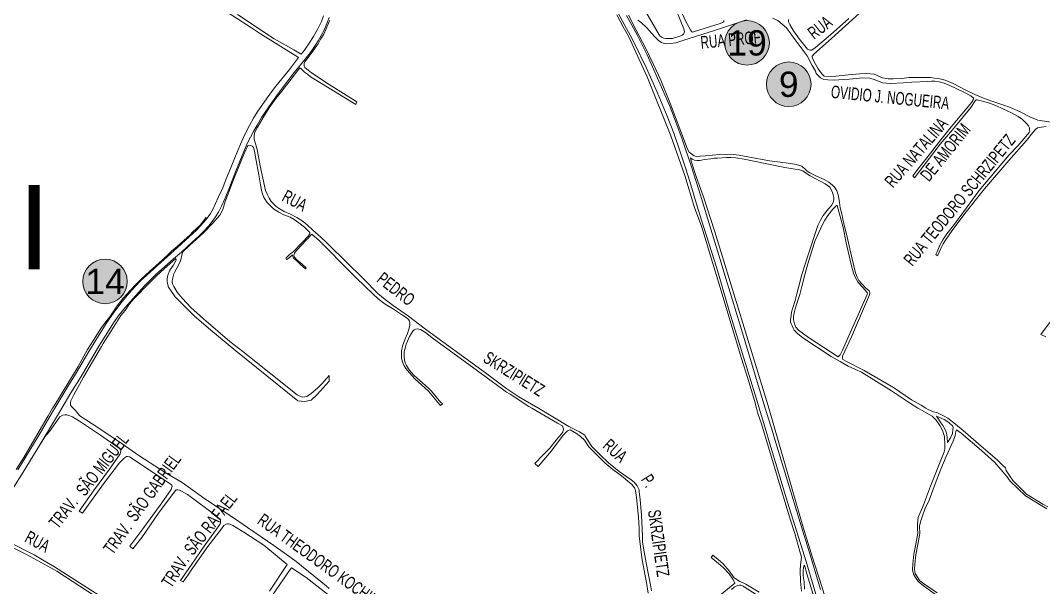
# Model space of a CAD drawing. Header units: millimetres. Extents: x 617885 to 663705, y 7172943 to 7234736.
# Drawn here: x 643034 to 644247, y 7180587 to 7181260 of the extents above; entities that cross this region are included whole.
import ezdxf
from ezdxf.enums import TextEntityAlignment as Align

# ---------------------------------------------------------------- set-up
doc = ezdxf.new("R2010")
doc.units = ezdxf.units.MM
for name, color, linetype in [('BAIRROS', 12, 'Continuous'), ('Equipamentos Públicos', 171, 'Continuous'), ('Escolas Municipais', 21, 'Continuous')]:
    doc.layers.add(name, color=color, linetype=linetype)
doc.layers.add('TOP_VIAS 10.000', color=7, linetype='Continuous', lineweight=9)
doc.layers.add('VIAS', color=7, linetype='Continuous', lineweight=5)
doc.styles.add('LDUP', font='LDUP.SHX')
doc.styles.get("Standard").update_dxf_attribs({"font": 'arial.ttf'})

msp = doc.modelspace()

# ---------------------------------------------------------------- hatches: boundary and pattern name
at = {"layer": 'Equipamentos Públicos', "true_color": 0xb3b3ff}
h = msp.add_hatch(color=151, dxfattribs=at)
edge = h.paths.add_edge_path()
edge.add_arc((643895.7, 7181233.2), 26.4, 0, 360)
at = {"layer": 'Equipamentos Públicos', "true_color": 0xffff99}
h = msp.add_hatch(color=51, dxfattribs=at)
edge = h.paths.add_edge_path()
edge.add_arc((643945.1, 7181184.1), 26.4, 0, 360)
at = {"layer": 'Escolas Municipais'}
h = msp.add_hatch(color=21, dxfattribs=at)
edge = h.paths.add_edge_path()
edge.add_arc((643134, 7180950.2), 26.4, 0, 360)

# ---------------------------------------------------------------- linework, layer by layer
at = {"layer": 'Equipamentos Públicos', "color": 7, "lineweight": 5}
for centre in [(643895.7, 7181233.2), (643945.1, 7181184.1)]:
    msp.add_circle(centre, 26.4, dxfattribs=at)
at = {"layer": 'Escolas Municipais', "color": 7, "lineweight": 5}
msp.add_circle((643134, 7180950.2), 26.4, dxfattribs=at)
at = {"layer": 'VIAS', "color": 253, "flags": 128}
for points in [[(643806.7, 7181283.7), (643820.7, 7181249.8), (643821.6, 7181246.3), (643821.2, 7181245), (643820.1, 7181243.6), (643818.7, 7181242.5), (643817.1, 7181241.5), (643807.3, 7181238.3), (643803.3, 7181238.2), (643799.2, 7181238.2), (643797.1, 7181238.7), (643794.8, 7181239.7), (643792.7, 7181241.2), (643791.3, 7181242.7), (643775.5, 7181269.8)], [(643867.9, 7181259.8), (643867.9, 7181258.7), (643867.5, 7181258.1), (643866.4, 7181257.4), (643863.8, 7181256.1), (643832.2, 7181246.3), (643831.3, 7181246), (643830.2, 7181246.2), (643829.7, 7181246.7), (643828.4, 7181248.7), (643823.2, 7181258.7), (643808, 7181291.8)], [(643400.6, 7181260.1), (643400, 7181258.7), (643396.5, 7181249.9), (643393.5, 7181243.7), (643389.8, 7181237.4), (643387, 7181232.2), (643383.3, 7181227.4), (643379.6, 7181222.2), (643374.9, 7181216), (643370.9, 7181210.5), (643370.4, 7181208.9), (643370.2, 7181207.3), (643370.4, 7181205.4), (643371.1, 7181203.9), (643379.1, 7181197.5), (643400, 7181183.9), (643416.9, 7181173), (643432.6, 7181163.3), (643431.4, 7181159.9), (643400, 7181179.4), (643379.9, 7181191.8), (643377.8, 7181193.1), (643374.1, 7181195.9), (643370.6, 7181198.6), (643369.1, 7181200.1), (643365.9, 7181203.2), (643364.9, 7181203.6), (643349.1, 7181183.1), (643343.7, 7181176), (643336.8, 7181167.1), (643329.6, 7181157.2), (643322.8, 7181146.6), (643314.6, 7181132.3), (643311.2, 7181126.4), (643310.9, 7181122.2), (643311.1, 7181119), (643314.4, 7181106.6), (643318, 7181087.3), (643324.5, 7181058.2), (643326.9, 7181053), (643328.6, 7181048.9), (643331.1, 7181045.1), (643334.2, 7181042), (643337.1, 7181039), (643341.6, 7181036), (643346.6, 7181033.2), (643353.9, 7181030.2), (643361.7, 7181026), (643369.1, 7181021.2), (643373.9, 7181017.5), (643380.6, 7181011.1), (643389.9, 7181002.8), (643397.2, 7180996), (643400, 7180993.2), (643419.6, 7180973.8), (643440.8, 7180953.4), (643457.7, 7180935.8), (643466.3, 7180929), (643476, 7180921.5), (643493.9, 7180909), (643514, 7180893.6), (643547.9, 7180869.1), (643580.9, 7180845), (643585.2, 7180841.9), (643610.6, 7180822.9), (643625, 7180813.2), (643647.5, 7180800.3), (643648.1, 7180800), (643684.1, 7180778.3), (643696.9, 7180771.7), (643703.1, 7180767.8), (643703.4, 7180766.9), (643707.2, 7180761), (643711.6, 7180754.5), (643713.7, 7180752), (643721.3, 7180744.4), (643731.3, 7180735), (643744.1, 7180725), (643758, 7180714.8), (643761.8, 7180712), (643765.1, 7180707.9), (643767, 7180704.5), (643767.5, 7180702.9), (643767.8, 7180700.9), (643768.9, 7180691.2), (643770.6, 7180672.9), (643771.7, 7180648), (643771.7, 7180640.8), (643773.4, 7180629.7), (643775.9, 7180616.3), (643778.3, 7180604.2), (643781, 7180590.3), (643782.1, 7180583.2)], [(643960.3, 7180582.7), (643959, 7180594.7), (643958.8, 7180607.4), (643959, 7180614.1), (643960.4, 7180623.3), (643958.4, 7180629.8), (643952.4, 7180651.1), (643947.3, 7180667.2), (643930.1, 7180723.3), (643912.6, 7180781.5), (643908.5, 7180793.4), (643906.7, 7180800), (643904.3, 7180809.2), (643896.7, 7180835.2), (643889.2, 7180859), (643874.2, 7180908.5), (643863.9, 7180943), (643853.6, 7180976.7), (643842.1, 7181014.5), (643833.3, 7181038), (643822, 7181075.9), (643805.4, 7181123.1), (643777, 7181193.1), (643754.9, 7181241.2), (643748.6, 7181252.1), (643741.3, 7181266.3)], [(643755, 7181266.2), (643764, 7181248.4), (643775.1, 7181227.3), (643784.5, 7181207.6), (643793.2, 7181188.8), (643804.8, 7181160.4), (643815.9, 7181131.2), (643825.1, 7181107.1), (643826.8, 7181103.5), (643833, 7181099.2), (643835.7, 7181098.5), (643840.2, 7181098.7), (643846.4, 7181099.3), (643854.7, 7181100), (643863, 7181100.7), (643872.1, 7181100.5), (643879.2, 7181100.7), (643886.3, 7181100), (643896.6, 7181098.2), (643922.1, 7181093.4), (643947.5, 7181090.2), (643954, 7181089), (643960.5, 7181086.8), (643965.1, 7181082.9), (643967.1, 7181081.1), (643970.2, 7181078.9), (643978, 7181075.1), (643987, 7181071), (643992.8, 7181067.9), (643997.1, 7181064.5), (643999.8, 7181061.7), (644002.1, 7181057.8), (644003.6, 7181053.1), (644004.5, 7181049), (644005.4, 7181044), (644006.2, 7181037.5), (644007.9, 7181030.5), (644009.2, 7181024.1), (644011.8, 7181013.7), (644014, 7181004.8), (644016.8, 7180992.3), (644019.5, 7180980.3), (644022.4, 7180968.9), (644024.3, 7180960.3), (644026.1, 7180955.4), (644028.4, 7180951.3), (644031.7, 7180947.5), (644036, 7180942.8), (644040.4, 7180939.2), (644041.4, 7180936.7), (644041, 7180934.4), (644019.5, 7180884.5), (644008.7, 7180861.6), (644009, 7180859.1), (644009.4, 7180857.6), (644013.8, 7180855.3), (644013.8, 7180855.3), (644034.7, 7180844.5), (644069.4, 7180824.5), (644090.7, 7180810), (644102, 7180803.3), (644107.8, 7180800), (644110.4, 7180798.5), (644116.9, 7180795.7), (644121.6, 7180794.3), (644129.3, 7180790.3), (644133.8, 7180788.1), (644142.8, 7180781.1), (644152, 7180773.3), (644176.2, 7180752.6), (644192.3, 7180738.5), (644198.1, 7180732.9), (644202.3, 7180729.1), (644203.2, 7180725.9), (644210.9, 7180714.2), (644227.3, 7180697.9), (644246.7, 7180686), (644252.3, 7180682.8)], [(643894.9, 7181260.5), (643858.1, 7181248.2), (643819.4, 7181235.9), (643811.2, 7181233.3), (643804.8, 7181232.4), (643800.3, 7181232.2), (643797.3, 7181232.4), (643794.3, 7181233.5), (643792.2, 7181234.7), (643790.1, 7181236.3), (643786.7, 7181239.8), (643782.2, 7181244.7), (643776.8, 7181250.9), (643770.1, 7181257.3), (643766.1, 7181260.2)], [(644250.5, 7181133.8), (644244.8, 7181133.4), (644240.3, 7181132.4), (644237.9, 7181130.5), (644234.8, 7181127), (644227.3, 7181117.5), (644206.1, 7181093.5), (644177.5, 7181060.1), (644153.8, 7181031), (644138.8, 7181010.5), (644131.7, 7181000.5), (644128.2, 7180994.9), (644125.4, 7180989.4), (644121.7, 7180980.7), (644119.5, 7180982.1), (644121.1, 7180985.4), (644124.4, 7180993.1), (644127.8, 7180999.4), (644132.6, 7181006.6), (644141.7, 7181018.1), (644155.8, 7181037.6), (644171.1, 7181058.2), (644190, 7181080.7), (644206.7, 7181100.3), (644216.8, 7181110.9), (644226.2, 7181122.1), (644230.3, 7181126.9), (644230.9, 7181128.6), (644230.8, 7181130), (644230.6, 7181132.3), (644229.4, 7181134.9), (644227.3, 7181137.5), (644222.3, 7181142.1), (644217.2, 7181145.8), (644209.5, 7181150.4), (644198.9, 7181155), (644190.9, 7181159.1), (644181, 7181162.4), (644168.8, 7181165.5), (644167.5, 7181165.6), (644166.2, 7181164.3), (644161, 7181156.5), (644139.2, 7181130), (644124.9, 7181113.1), (644094.4, 7181073.2), (644092.2, 7181075.6), (644099.8, 7181085.4), (644110.3, 7181098.8), (644125.4, 7181118.3), (644139.9, 7181136), (644154.6, 7181153.7), (644162, 7181162.4), (644162.8, 7181163.7), (644164, 7181165.6), (644164.4, 7181167), (644164.4, 7181167.7), (644161.2, 7181170.2), (644152.7, 7181174.6), (644143.8, 7181179.2), (644136.3, 7181182.8), (644129.4, 7181185.3), (644123.6, 7181187), (644118.5, 7181187.6), (644114.6, 7181187.7), (644109.8, 7181187.2), (644091.3, 7181186.6), (644081.1, 7181185.9), (644066, 7181184.8), (644056.5, 7181185.9), (644047.8, 7181189.4), (644041.4, 7181191.2), (644032.9, 7181191.6), (644028.9, 7181191.5), (644017.1, 7181190.2), (644009.8, 7181189.7), (643999.2, 7181189), (643991.5, 7181189.5), (643986.8, 7181189.8), (643982.7, 7181191.9), (643977.8, 7181196.9), (643976.7, 7181199.6), (643973, 7181206.4), (643966.8, 7181218), (643952.9, 7181236.7), (643942.4, 7181251), (643932.3, 7181259.7), (643925.8, 7181262.5)], [(644249.9, 7180884.7), (644244.2, 7180887.1), (644318.9, 7180987.7)], [(644251.1, 7180680.7), (644245.4, 7180683.9), (644225.8, 7180695.9), (644207.6, 7180713.5), (644203.8, 7180719), (644189.7, 7180735.5), (644173.6, 7180749.7), (644149.5, 7180770.3), (644144, 7180774.2), (644143.5, 7180772.3), (644142.4, 7180767.4), (644140, 7180760.8), (644137.6, 7180755.8), (644132, 7180742.4), (644125.4, 7180727.4), (644118.8, 7180710.1), (644111.5, 7180691), (644106.7, 7180680.2), (644103.7, 7180672.3), (644102.4, 7180668.6), (644101.9, 7180666.6), (644100.3, 7180660), (644100.6, 7180651.4), (644098.4, 7180638.4), (644095.7, 7180626), (644094.5, 7180614.8), (644094.3, 7180608.6), (644095.2, 7180604), (644097.8, 7180599.4), (644100.7, 7180595.3), (644105, 7180591.8), (644121.3, 7180580.8)], [(643859.5, 7180574.7), (643881, 7180592.5), (643881, 7180592.8), (643878.9, 7180597.2), (643874.5, 7180603.3), (643867.2, 7180611), (643861.7, 7180615.7), (643852.9, 7180622.9), (643855.2, 7180625.5), (643861.3, 7180620.5), (643867.3, 7180615.1), (643874.6, 7180607.1), (643880.5, 7180598.8), (643887.2, 7180594.4), (643890.3, 7180593), (643894.2, 7180591.1), (643910, 7180581.5)]]:
    msp.add_lwpolyline(points, dxfattribs=at)
at = {"layer": 'VIAS', "color": 253}
for points in [[(643736.7, 7181279.5), (643750.8, 7181253.8), (643756.9, 7181242.4), (643761.9, 7181233.1), (643776.4, 7181203.3), (643789.1, 7181174.9), (643801, 7181146.1), (643808.7, 7181126), (643815.9, 7181105.1), (643822.7, 7181085.1), (643827.7, 7181068.7), (643836.6, 7181039.6), (643841.6, 7181023), (643859.2, 7180967), (643865.2, 7180946.8), (643867.3, 7180940), (643874.6, 7180915.4), (643895.2, 7180847.8), (643909.9, 7180800.5), (643910.1, 7180800), (643919.6, 7180768.5), (643920.4, 7180765.5), (643943.8, 7180688.5), (643965.8, 7180618), (643974.8, 7180587.2), (643986.5, 7180549.4)], [(643030.6, 7180726.8), (643054.8, 7180766.4), (643072.3, 7180796.6), (643074.4, 7180800), (643090, 7180825.8), (643098.9, 7180840.2), (643114.6, 7180867.3), (643135.2, 7180900.5), (643143.5, 7180912.3), (643149.1, 7180919.7), (643154.5, 7180926.4), (643162.6, 7180936.2), (643169.8, 7180944.3), (643176.2, 7180951), (643183.2, 7180957.4), (643192.2, 7180965.5), (643215.5, 7180986.7), (643243.1, 7181011.5), (643250.8, 7181020.2), (643255.1, 7181025.2), (643259, 7181030.8), (643262.1, 7181036.2), (643265.1, 7181042.5), (643268.8, 7181050.5), (643273.6, 7181061.4), (643277.9, 7181072), (643282.8, 7181084.3), (643288.7, 7181099), (643294.7, 7181112.9), (643300, 7181124.7), (643305.4, 7181135.2), (643310.7, 7181144.6), (643315.4, 7181152.3), (643320.2, 7181159.1), (643326.5, 7181168.1), (643332.8, 7181176.6), (643336.8, 7181181.7), (643352.7, 7181201.6), (643363.7, 7181215.7), (643318.4, 7181243.9), (643307.6, 7181250.9), (643278.9, 7181269.6)], [(643053.2, 7180750.4), (643077.7, 7180791.3), (643082.8, 7180800), (643093.4, 7180818), (643105.6, 7180837.5), (643126.6, 7180873.5), (643136.8, 7180889.5), (643144.1, 7180901.1), (643150.7, 7180910.6), (643158.4, 7180919.8), (643170, 7180933.1), (643181.4, 7180945.5), (643194.4, 7180958.5), (643215.4, 7180977), (643224.8, 7180985.1), (643237.2, 7180996.7), (643245.1, 7181003.8), (643250.7, 7181009.3), (643257, 7181016.2), (643261, 7181021.2), (643264.9, 7181026.7), (643268.6, 7181032.4), (643272.2, 7181039.4), (643276.5, 7181048.9), (643281.5, 7181061.6), (643288, 7181078.1), (643293.8, 7181093), (643298.7, 7181104.5), (643302.4, 7181113.1), (643306.7, 7181121.3), (643310.3, 7181128), (643314.4, 7181135.7), (643319.6, 7181144.7), (643328.2, 7181157.5), (643337.5, 7181170.5), (643344.5, 7181179.9), (643358.2, 7181197.9), (643371.3, 7181213.8), (643378.4, 7181223), (643383.1, 7181230), (643386.7, 7181235.6), (643390.3, 7181242), (643393.8, 7181248.1), (643397.1, 7181256.1), (643400, 7181263.3)], [(643291.1, 7181267), (643334.8, 7181238.1), (643358, 7181224.8), (643366.7, 7181219.6), (643370.6, 7181224.6), (643376.3, 7181232.9), (643381.2, 7181240.7), (643386.6, 7181249.8), (643390.8, 7181258.5), (643393.2, 7181265.1)], [(643752.7, 7181265.8), (643765.2, 7181242.6), (643777.2, 7181218.9), (643794.3, 7181180.5), (643804.7, 7181156.3), (643818.7, 7181119.1), (643829.6, 7181086.1), (643840.4, 7181052.4), (643854.3, 7181007.1), (643862, 7180981.5), (643872.2, 7180948.7), (643874.1, 7180942.3), (643891.4, 7180885.5), (643905.3, 7180839.2), (643917.2, 7180800), (643919.1, 7180793.7), (643926.1, 7180771.1), (643927.5, 7180766.9), (643928.6, 7180762.8), (643944.8, 7180709.6), (643957, 7180669.3), (643971.5, 7180622), (643982.7, 7180584.9)], [(643217.9, 7180977.6), (643218.2, 7180975.4), (643216.8, 7180972.5), (643214.9, 7180969.2), (643210.8, 7180963.7), (643208.8, 7180958.9), (643208.2, 7180955.7), (643207.7, 7180952.9), (643207.7, 7180950.2), (643208, 7180947.8), (643209.2, 7180943.3), (643212, 7180939.3), (643217.2, 7180931.8), (643228, 7180921.4), (643239.9, 7180909.3), (643259.6, 7180892.6), (643289.2, 7180867.8), (643362.7, 7180808.7), (643370.6, 7180807.7), (643378.5, 7180809.4), (643385.6, 7180816.1), (643400, 7180831.9), (643400, 7180838.8), (643391.4, 7180829.2), (643386.2, 7180823.8), (643378.6, 7180817.4), (643373.5, 7180813.7), (643367.8, 7180813.1), (643362.1, 7180815.8), (643297.5, 7180867.3), (643282.1, 7180879), (643251, 7180905.9), (643242.9, 7180913.1), (643236.2, 7180918.8), (643225.6, 7180930.3), (643219.4, 7180937.7), (643215.7, 7180944.2), (643214, 7180947.4), (643213.8, 7180949.4), (643213.8, 7180951.1), (643213.9, 7180952.7), (643214.3, 7180954.6), (643215.2, 7180957.5), (643215.7, 7180959.1), (643216.4, 7180960.7), (643219.2, 7180965.9), (643223.7, 7180974.1), (643225.6, 7180983), (643226.4, 7180985.5), (643234.4, 7180992.8), (643250.8, 7181007.9), (643261.5, 7181019), (643270.1, 7181029), (643273.6, 7181035.7), (643276.6, 7181045), (643280.2, 7181054.3), (643284.1, 7181064.8), (643288.3, 7181075.8), (643293, 7181087.5), (643297, 7181097.2), (643302.7, 7181109.9), (643303.4, 7181111.1), (643304.8, 7181111.7), (643306.1, 7181111.6), (643307.9, 7181111.2), (643308.9, 7181110.6), (643310.1, 7181108.9), (643311.3, 7181104.8), (643312.6, 7181098.2), (643314.2, 7181089.2), (643316.3, 7181076.8)], [(644119.3, 7180579.1), (644104.4, 7180589.4), (644099.1, 7180593.8), (644095.4, 7180599), (644092.9, 7180602.9), (644092, 7180608.1), (644092.2, 7180614.7), (644093.4, 7180626.9), (644096, 7180638.8), (644098.3, 7180651.7), (644097.8, 7180656.9), (644097.7, 7180662), (644098.3, 7180666.4), (644098.8, 7180670.4), (644100.7, 7180674.8), (644103.7, 7180682.3), (644113.2, 7180707.6), (644129.3, 7180748.3), (644130.4, 7180751.2), (644130.4, 7180756.4), (644129.8, 7180766), (644127.8, 7180772.7), (644124.3, 7180779.5), (644120, 7180785.7), (644115.2, 7180790.3), (644108.2, 7180794.5), (644099.7, 7180799.3), (644098.4, 7180800), (644088.2, 7180806.1), (644067, 7180820.6), (644031.6, 7180842.6), (644015.7, 7180849.6), (644005.9, 7180855.2), (643995.6, 7180861.1), (643961.9, 7180883.2), (643955.5, 7180888.4), (643951.7, 7180892.3), (643950.4, 7180894.8), (643949.2, 7180897.7), (643948, 7180899.9), (643947.3, 7180902.1), (643947.2, 7180904.9), (643947.4, 7180907.2), (643947.8, 7180909.7), (643948.5, 7180913.6), (643949.6, 7180917.9), (643952.7, 7180927.6), (643954.8, 7180935.5), (643956.7, 7180942.9), (643960.6, 7180958.5), (643967.2, 7180979.5), (643979.7, 7181016.4), (643982.6, 7181022.8), (643986.1, 7181028.5), (643992.4, 7181036.2), (643995.7, 7181040.2), (643997.7, 7181043.7), (643998.5, 7181047.2), (643998.5, 7181049.9), (643997.9, 7181053.1), (643997, 7181055.8), (643995.8, 7181058.5), (643993.7, 7181061.9), (643988.3, 7181066), (643970.7, 7181075.4), (643965, 7181079.2), (643961.8, 7181081.4), (643960.4, 7181082), (643959, 7181082.3), (643956.8, 7181082.9), (643952.7, 7181083.5), (643940.6, 7181085.4), (643919, 7181089.6), (643892.1, 7181095.2), (643882.5, 7181097), (643876.2, 7181097.3), (643871.1, 7181097.2), (643866.1, 7181097), (643860.7, 7181096.6), (643856.7, 7181096.3), (643852.6, 7181095.8), (643845.2, 7181094.8), (643839.5, 7181093.8), (643836, 7181093.8), (643833.2, 7181094.1), (643830.6, 7181095.4), (643828.5, 7181096.8), (643829.4, 7181092.8), (643835.6, 7181073.4), (643843.8, 7181050.5), (643857.3, 7181009.2), (643920.7, 7180802.5), (643962, 7180660.1), (643975, 7180617.8), (643981.9, 7180595.9), (643994.1, 7180556.5)], [(643316.3, 7181076.8), (643318.4, 7181065), (643320.2, 7181056.4), (643322, 7181050.5), (643323.8, 7181047.6), (643326.1, 7181044.2), (643329.2, 7181041), (643333.8, 7181036.3), (643340, 7181032.5), (643346.2, 7181029.4), (643353.8, 7181026.3), (643358.2, 7181023.7), (643364.1, 7181019.9), (643370.5, 7181014.5), (643375.8, 7181009.5), (643377.1, 7181008.2), (643377.1, 7181007.9), (643376.8, 7181006.7), (643376.2, 7181005.8), (643375.7, 7181004.9), (643368, 7180996.6), (643357.1, 7180985.4), (643353, 7180982.1), (643348.3, 7180978), (643349.8, 7180976.2), (643352.8, 7180978.8), (643356.3, 7180981.6), (643356.7, 7180979.4), (643357.7, 7180977.7), (643361.6, 7180974.5), (643366, 7180970.3), (643371.7, 7180965), (643372.6, 7180966.3), (643367.9, 7180970.7), (643361.5, 7180976), (643358.5, 7180979.3), (643358.1, 7180981.2), (643358.2, 7180982.2), (643358.7, 7180983.8), (643359.6, 7180984.8), (643361.3, 7180987), (643379.4, 7181006.3), (643388.6, 7180998.2), (643400, 7180986.8), (643400.8, 7180986), (643413.9, 7180972.8), (643431.5, 7180955), (643442.7, 7180944.1), (643451.7, 7180935.7), (643458.1, 7180929.5), (643466.4, 7180923.4), (643474.9, 7180918.1), (643485.9, 7180910.9), (643492.3, 7180906.6), (643494, 7180905.1), (643495.1, 7180903.2), (643495.6, 7180901.4), (643495.5, 7180899.8), (643495.4, 7180898.2), (643494.8, 7180894.9), (643492.7, 7180888.5), (643490.2, 7180882.1), (643488.3, 7180878), (643486.7, 7180873.5), (643485.7, 7180867.8), (643485.7, 7180866.2), (643485.6, 7180864.2), (643485.6, 7180862.2), (643485.8, 7180860.2), (643485.9, 7180859.3), (643486.2, 7180857.8), (643486.9, 7180854.8), (643488.4, 7180851.1), (643490.9, 7180846.8), (643495, 7180841.7), (643501.6, 7180834.6), (643517.8, 7180819.9), (643527.6, 7180808.2), (643528.6, 7180807.1), (643532.1, 7180802.9), (643534.3, 7180804.9), (643532.4, 7180806.8), (643521.3, 7180820), (643517.7, 7180823.6), (643507.3, 7180832.6), (643500.9, 7180838.8), (643496.8, 7180843.2), (643494.1, 7180846.7), (643491.8, 7180850.5), (643490.1, 7180853.5), (643489.3, 7180857.1), (643488.9, 7180860.8), (643488.8, 7180863.8), (643489, 7180866.7), (643489.4, 7180868.7), (643490, 7180870.7), (643490.4, 7180872.8), (643491.3, 7180876), (643492.7, 7180879.2), (643495.3, 7180884.9), (643499.2, 7180891.4), (643500.8, 7180892.9), (643502.3, 7180893.6), (643504.3, 7180894), (643506.4, 7180893.8), (643508.1, 7180893.3), (643510.2, 7180892.1), (643514.1, 7180889.7), (643523.7, 7180882.3), (643550.9, 7180862.2), (643586.1, 7180836.5), (643605.5, 7180822.3), (643610.1, 7180819), (643614.6, 7180816.4), (643636.8, 7180802), (643640.2, 7180800), (643654.7, 7180791.5), (643670.9, 7180782.2), (643676.8, 7180779.1), (643678, 7180775.1), (643677, 7180771.5), (643669.3, 7180762.1), (643661.7, 7180752.5), (643653.7, 7180744.4), (643644, 7180734.2), (643647.7, 7180730.6), (643663.8, 7180749.4), (643671.6, 7180760), (643677.9, 7180768.4), (643682.5, 7180772.9), (643685.6, 7180774.4), (643693.5, 7180769.8), (643698.2, 7180766.3), (643702.8, 7180761.9), (643707.9, 7180754.2), (643715.8, 7180746.2), (643727.1, 7180735.1), (643736.5, 7180727.1), (643746.7, 7180719.7), (643756.4, 7180711.2), (643758.9, 7180709.4), (643760.7, 7180707.4), (643762.1, 7180705.5), (643763.2, 7180702.1), (643764.3, 7180694), (643766.8, 7180670.5), (643767.7, 7180657.3), (643767.8, 7180655.1), (643767.8, 7180648.6), (643770.8, 7180622.4), (643774.4, 7180603.1), (643776.2, 7180593), (643778.4, 7180580.6)], [(644003.6, 7180860.7), (644005.9, 7180863), (644008.9, 7180868.8), (644038.3, 7180934.8), (644038.5, 7180936.3), (644038, 7180937.3), (644037.7, 7180937.6), (644033.1, 7180943), (644027.4, 7180948.9), (644024.3, 7180954.6), (644022.1, 7180960), (644019.1, 7180970.5), (644013.4, 7180996.2), (644009.5, 7181014.2), (644002.4, 7181040.2), (644001.7, 7181040.2), (643997.3, 7181036), (643991.6, 7181028.6), (643987.8, 7181022.8), (643984.5, 7181016.3), (643980.8, 7181008.1)], [(643028.7, 7180727), (643037.8, 7180741.6), (643056, 7180772.7), (643066.5, 7180791), (643071.8, 7180800), (643072.7, 7180801.5), (643075.5, 7180805.7), (643078.9, 7180810.9), (643095.4, 7180838.1), (643102.2, 7180849.2), (643106.3, 7180857.3), (643113.2, 7180869.4), (643120.3, 7180880.7), (643129.8, 7180895.7), (643136.4, 7180904.3), (643139.5, 7180908.2), (643148.5, 7180921.2), (643155.6, 7180930.2), (643164.3, 7180940), (643169.2, 7180945.3), (643175.4, 7180951.4), (643182.5, 7180958.1), (643191, 7180966), (643201.3, 7180975), (643210.5, 7180983.9), (643212.8, 7180986.2), (643219.4, 7180991.6), (643227.5, 7180998.9), (643234.8, 7181005.6), (643238.2, 7181009), (643242, 7181012.6), (643246.7, 7181017), (643251.1, 7181022.5), (643254.1, 7181026.4)], [(643980.8, 7181008.1), (643976.6, 7180998.7), (643972.6, 7180986.6), (643967.7, 7180971.2), (643964.5, 7180959.5), (643960.7, 7180944.2), (643958.1, 7180934.6), (643954.7, 7180924), (643952.6, 7180917.8), (643952, 7180914.5), (643951.3, 7180911.2), (643950.8, 7180908.7), (643950.7, 7180905.5), (643951, 7180903), (643952, 7180899.8), (643953.6, 7180896.1), (643956.8, 7180892.6), (643962.5, 7180887.9), (643968.5, 7180883.7), (644003.6, 7180860.7)], [(643400, 7180586), (643396.3, 7180589), (643360.8, 7180617.9), (643354.7, 7180622.4), (643334.2, 7180637), (643302.9, 7180658.5), (643287.5, 7180669.1), (643252.2, 7180692.5), (643225.6, 7180711.8), (643206.6, 7180722.9), (643174.2, 7180743.9), (643150.4, 7180760.4), (643118.8, 7180781.3), (643104.2, 7180791), (643101.7, 7180793.5), (643099.2, 7180796.8), (643096.3, 7180799.8), (643096.1, 7180800), (643094.3, 7180801.7), (643093.2, 7180803.5), (643093, 7180804.9), (643093, 7180806.3), (643093.2, 7180807), (643093.6, 7180808.5), (643097.1, 7180815.6), (643108.3, 7180836.5), (643130, 7180873.1), (643131.8, 7180876.5), (643140, 7180889.7), (643146.7, 7180900.4), (643152.9, 7180909.8), (643157.7, 7180915.8), (643163.2, 7180923.8), (643168.2, 7180929.5), (643174.4, 7180936), (643180.4, 7180942.1), (643189.2, 7180950.8), (643194.7, 7180956.3), (643200.2, 7180961.8), (643217.9, 7180977.6)], [(643025.5, 7180705.8), (643036.8, 7180723.9), (643053.2, 7180750.4), (643062.6, 7180766.1), (643068, 7180772.4), (643080.2, 7180789.5), (643083.8, 7180791.5), (643086.3, 7180792), (643088.8, 7180792), (643091.2, 7180791.3), (643095.3, 7180789.8), (643103.9, 7180784.4), (643109.6, 7180780.6), (643128.8, 7180767.7), (643149.6, 7180753.3), (643151.4, 7180751.5), (643152.7, 7180749.2), (643152.5, 7180747.5), (643151.8, 7180745.8), (643151.2, 7180744.6), (643139.4, 7180727.6), (643120.5, 7180701.7), (643103.5, 7180677.8), (643107.2, 7180675.4), (643116.1, 7180687.8), (643132.2, 7180710.1), (643151.3, 7180734.9), (643157.2, 7180741.1), (643159.5, 7180742.5), (643160.5, 7180742.7), (643163.2, 7180742.1), (643165, 7180741.2), (643189.2, 7180725), (643209, 7180711.9), (643211.3, 7180710.2), (643213.4, 7180708.7), (643213.6, 7180707.4), (643213.4, 7180706.1), (643212.6, 7180703.6), (643211.8, 7180702.2), (643199.6, 7180684.7), (643178.9, 7180656.7), (643163.3, 7180636.1), (643166.8, 7180632.9), (643177.6, 7180646.7), (643198.2, 7180676.5), (643216.5, 7180700.8), (643217.2, 7180701.8), (643218.5, 7180702.9), (643220.5, 7180703), (643222.3, 7180702.7), (643224.9, 7180701.5), (643231.8, 7180697.5), (643265.3, 7180672.5), (643265.6, 7180672.2), (643270.4, 7180668.2), (643271, 7180666.3), (643271, 7180665.1), (643270.8, 7180664), (643270.1, 7180662.1), (643269.1, 7180660.3), (643266.2, 7180656.6), (643251.5, 7180636.3), (643237, 7180614.8), (643223.4, 7180595.7), (643226.5, 7180593.9), (643229.4, 7180598), (643232.5, 7180602.3), (643236.2, 7180607.7), (643240.2, 7180613.5), (643254.8, 7180634.2), (643266.7, 7180649.5), (643272.3, 7180656.9), (643275.1, 7180660.6), (643277.7, 7180662.2), (643279.2, 7180662.8), (643280.3, 7180662.8), (643282.2, 7180662.2), (643285.7, 7180660.9), (643298.8, 7180653), (643322.2, 7180637.3), (643350.2, 7180614.6), (643329.1, 7180582.7)], [(643019.3, 7180637.2), (643039.9, 7180626.6), (643066.2, 7180612.7), (643076.8, 7180606.5), (643157.6, 7180554.2), (643191.4, 7180535.2), (643225.8, 7180516.7), (643270.8, 7180491.4), (643272.6, 7180494.9), (643254.1, 7180505.2), (643234.3, 7180516.1), (643189.3, 7180539.8), (643187.3, 7180540.8), (643161.8, 7180555.5), (643074.1, 7180611.8), (643061.7, 7180619), (643049.8, 7180625.8), (643021.8, 7180640.3)], [(643333.4, 7180579.5), (643353.5, 7180608.6), (643355.3, 7180610.7), (643372.6, 7180599.2), (643398, 7180579.4)], [(643963.6, 7180585.3), (643963.2, 7180593.9), (643962.1, 7180601), (643962.1, 7180607.7), (643962.8, 7180612.5), (643963.6, 7180613.7), (643966.4, 7180603.5), (643975.5, 7180573.7)], [(643877.1, 7180585), (643880.4, 7180587.6), (643882.8, 7180588.8), (643884.6, 7180589.4), (643886.6, 7180589.9), (643888.3, 7180589.9), (643891, 7180588.9), (643892.2, 7180588), (643926.1, 7180566.2)]]:
    msp.add_lwpolyline(points, dxfattribs=at)
at = {"layer": 'VIAS', "color": 253, "ltscale": 0.3}
for points in [[(644016.4, 7181262), (643994.6, 7181242.6), (643977, 7181227.6), (643974, 7181225.7), (643971.9, 7181224.6), (643970.3, 7181224.5), (643969.2, 7181224.8), (643967.8, 7181225.6), (643967.4, 7181225.9), (643957.9, 7181237.5), (643950.7, 7181247.4), (643946.3, 7181254.9), (643944.9, 7181258.2), (643944.9, 7181259.3), (643944.9, 7181260.8)], [(644256.6, 7181139), (644240.5, 7181141.5), (644230.9, 7181145.5), (644221.2, 7181150.7), (644208.1, 7181156.4), (644199.2, 7181159.6), (644189.5, 7181162.9), (644178.3, 7181166.8), (644166, 7181172), (644154.4, 7181177.6), (644140.1, 7181185), (644130.6, 7181188.8), (644126.2, 7181190.1), (644121.7, 7181190.9), (644118.1, 7181191.2), (644113.3, 7181192), (644100.7, 7181192.2), (644088, 7181192.1), (644078.8, 7181191), (644069.1, 7181190.5), (644063.1, 7181190.5), (644056.2, 7181191.8), (644046.5, 7181195.9), (644037.5, 7181196.9), (644029.3, 7181196.3), (644015.4, 7181195.2), (644008.4, 7181194.4), (644001.1, 7181193.6), (643994.3, 7181193.2), (643987, 7181193.7), (643984.3, 7181196.3), (643979.9, 7181202.2), (643975.2, 7181210.7), (643973.1, 7181215.1), (643972.8, 7181216.4), (643973, 7181217.5), (643973.5, 7181218.1), (643974.5, 7181219.5), (643974.9, 7181219.7), (643996, 7181238.2), (644029.2, 7181268.4)]]:
    msp.add_lwpolyline(points, dxfattribs=at)
at = {"layer": 'VIAS', "color": 253}
msp.add_lwpolyline([(644120.5, 7180790.5), (644130.1, 7180786), (644135.5, 7180782.4), (644139.7, 7180778.4), (644140.2, 7180776.5), (644139.9, 7180774.5), (644139.3, 7180769.8), (644137, 7180764.6), (644133.4, 7180759.3), (644133, 7180765.7), (644132.3, 7180770.3), (644131.2, 7180773.9), (644127.9, 7180779.4), (644125.7, 7180782.7), (644121.9, 7180787.9)], close=True, dxfattribs=at)

# ---------------------------------------------------------------- texts
at = {"layer": 'BAIRROS', "lineweight": 40, "ltscale": 0.3}
msp.add_text('ITAQUI', height=100, dxfattribs=at).set_placement((642603.7, 7180964.6))
at = {"layer": 'Equipamentos Públicos', "color": 7}
for s, p in [('19', (643895.7, 7181233.2)), ('9', (643945.1, 7181184.1))]:
    msp.add_text(s, height=30, dxfattribs=at).set_placement(p, align=Align.MIDDLE_CENTER)
at = {"layer": 'Escolas Municipais', "color": 7}
msp.add_text('14', height=30, dxfattribs=at).set_placement((643134, 7180950.2), align=Align.MIDDLE_CENTER)
at = {"layer": 'TOP_VIAS 10.000', "color": 251, "style": 'LDUP', "width": 0.69}
for s, rotation, p in [('RUA', 38, (643975.1, 7181236.6)), ('RUA PROF.', 5.5015, (643841.2, 7181226.1)), ('OVIDIO J. NOGUEIRA', 354.3132, (643994.6, 7181168)), ('RUA NATALINA', 48.9612, (644068.8, 7181060.3)), ('DE AMORIM', 50.9742, (644111.5, 7181067.7)), ('RUA TEODORO SCHRZIPETZ', 50.5217, (644091.7, 7180967.4)), ('RUA', 332, (643342.7, 7181046.4)), ('PEDRO', 322, (643455.2, 7180950.5)), ('SKRZIPIETZ', 328, (643581.4, 7180855.5)), ('SÃO MIGUEL', 52, (643110.1, 7180694.5)), ('RUA', 318, (643723.3, 7180753.7)), ('SÃO GABRIEL', 54, (643170.4, 7180664.1)), ('P.', 302, (643769.2, 7180715.3)), ('TRAV.', 52, (643078, 7180655.7)), ('SÃO RAFAEL', 52, (643238.3, 7180624.3)), ('SKRZIPIETZ', 278, (643777.9, 7180678.3)), ('TRAV.', 54, (643143, 7180625.2)), ('RUA THEODORO KOCHINSKI', 324.2173, (643313.5, 7180663.7)), ('RUA', 332, (643037.5, 7180642)), ('TRAV.', 57, (643212.5, 7180585.6))]:
    msp.add_text(s, height=15, rotation=rotation, dxfattribs=at).set_placement(p)

doc.saveas('drawing.dxf')
